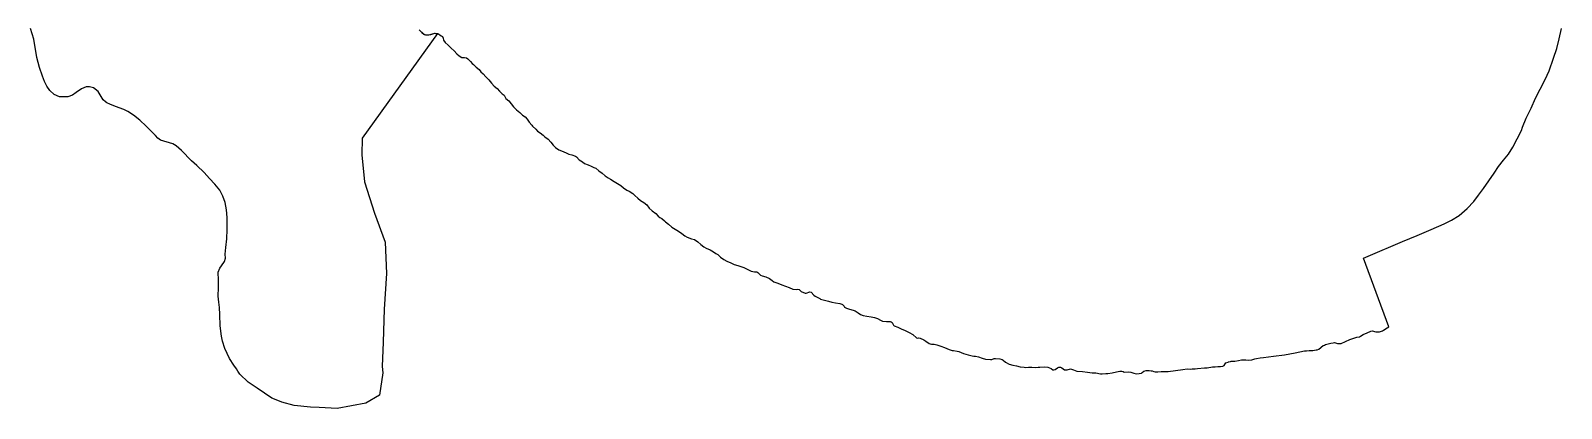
# Model space of a CAD drawing. Header units: inches. Extents: x 11258954 to 11313122, y 3645444 to 3695200.
# Drawn here: x 11300834 to 11305032, y 3668720 to 3669756 of the extents above; entities that cross this region are included whole.
import ezdxf

# ---------------------------------------------------------------- set-up
doc = ezdxf.new("R2010")
doc.units = ezdxf.units.IN
doc.header["$MEASUREMENT"] = 0
for name, color, linetype in [('CorporateLimit', 22, 'Continuous'), ('EnterpriseZone', 103, 'Continuous'), ('VotingPrecinct', 233, 'Continuous'), ('Ward', 133, 'Continuous')]:
    doc.layers.add(name, color=color, linetype=linetype)

msp = doc.modelspace()

# ---------------------------------------------------------------- linework, layer by layer
at = {"layer": 'CorporateLimit'}
msp.add_polyline3d([(11301901, 3669756.25, 0), (11301909, 3669749, 0), (11301914, 3669745, 0), (11301917, 3669744, 0), (11301926, 3669744.25, 0), (11301936, 3669747.25, 0), (11301942, 3669749, 0), (11301950, 3669747.75, 0), (11301956, 3669744.5, 0), (11301960, 3669741.25, 0), (11301963, 3669740, 0), (11301965, 3669735, 0), (11301966, 3669729.75, 0), (11301971, 3669723.25, 0), (11301979, 3669716, 0), (11301987, 3669708, 0), (11301995, 3669700.75, 0), (11302003, 3669692.25, 0), (11302009, 3669686.75, 0), (11302016, 3669682.5, 0), (11302024, 3669682, 0), (11302029, 3669681.25, 0), (11302033, 3669678.5, 0), (11302040, 3669671.5, 0), (11302045, 3669665.5, 0), (11302048, 3669663, 0), (11302056, 3669656, 0), (11302064, 3669649, 0), (11302068, 3669643.25, 0), (11302075, 3669637.5, 0), (11302082, 3669629.25, 0), (11302088.5, 3669622.5625, 0), (11302090, 3669621, 0), (11302098, 3669611.75, 0), (11302105, 3669603.5, 0), (11302113, 3669597, 0), (11302120, 3669589.5, 0), (11302127, 3669582.5, 0), (11302132, 3669578.5, 0), (11302137, 3669570, 0), (11302145, 3669563, 0), (11302152, 3669555.25, 0), (11302158, 3669546.75, 0), (11302166, 3669538.5, 0), (11302175, 3669531, 0), (11302183, 3669524.5, 0), (11302190, 3669519.5, 0), (11302195, 3669513.5, 0), (11302201, 3669505.25, 0), (11302208, 3669496.25, 0), (11302210, 3669493.5, 0), (11302219, 3669486, 0), (11302224, 3669480.5, 0), (11302231, 3669476, 0), (11302239, 3669468.75, 0), (11302244, 3669464.5, 0), (11302253, 3669458, 0), (11302260, 3669450.25, 0), (11302267, 3669442, 0), (11302273, 3669435.25, 0), (11302282, 3669429.25, 0), (11302294, 3669424, 0), (11302304, 3669419.75, 0), (11302310, 3669417, 0), (11302318, 3669415, 0), (11302328, 3669411.75, 0), (11302331, 3669410, 0), (11302338, 3669401.5, 0), (11302347, 3669396, 0), (11302353, 3669391.5, 0), (11302363, 3669387.5, 0), (11302371, 3669384.5, 0), (11302378, 3669380.75, 0), (11302384, 3669378.25, 0), (11302392, 3669371, 0), (11302401, 3669364.75, 0), (11302409, 3669357.5, 0), (11302418, 3669352.25, 0), (11302424, 3669348.75, 0), (11302434, 3669342.5, 0), (11302443, 3669336.5, 0), (11302452, 3669331, 0), (11302460, 3669324.5, 0), (11302469, 3669318.75, 0), (11302475, 3669315.25, 0), (11302485, 3669309, 0), (11302491, 3669304, 0), (11302499, 3669296.75, 0), (11302506, 3669289.75, 0), (11302515, 3669284.75, 0), (11302524, 3669277.75, 0), (11302530, 3669269.25, 0), (11302538, 3669261.75, 0), (11302548, 3669254, 0), (11302555, 3669247.5, 0), (11302559, 3669243.75, 0), (11302565, 3669240.25, 0), (11302572, 3669234, 0), (11302575, 3669231.75, 0), (11302583, 3669225, 0), (11302592, 3669217.25, 0), (11302601, 3669211.75, 0), (11302610, 3669205.5, 0), (11302620, 3669199.25, 0), (11302628, 3669193.5, 0), (11302634, 3669189.75, 0), (11302646, 3669185.25, 0), (11302654, 3669183.5, 0), (11302663, 3669177, 0), (11302672, 3669169.5, 0), (11302680, 3669163, 0), (11302686, 3669159.5, 0), (11302697, 3669154.75, 0), (11302706, 3669149.25, 0), (11302713, 3669145, 0), (11302718, 3669142, 0), (11302726, 3669134.75, 0), (11302735, 3669128, 0), (11302743, 3669123.25, 0), (11302754, 3669118.75, 0), (11302763, 3669114.5, 0), (11302773, 3669111.5, 0), (11302784, 3669108.5, 0), (11302790, 3669106.5, 0), (11302799, 3669101.75, 0), (11302810, 3669096.5, 0), (11302819, 3669094.75, 0), (11302825, 3669094.5, 0), (11302828, 3669092.75, 0), (11302835, 3669085.25, 0), (11302840, 3669083, 0), (11302850, 3669080.75, 0), (11302860, 3669076, 0), (11302867, 3669070.5, 0), (11302872, 3669067, 0), (11302883, 3669063, 0), (11302894, 3669058.5, 0), (11302904, 3669055, 0), (11302914, 3669051, 0), (11302924, 3669047.25, 0), (11302934, 3669045.5, 0), (11302938, 3669046.75, 0), (11302941, 3669045.5, 0), (11302947, 3669040, 0), (11302958, 3669036.25, 0), (11302961, 3669036.25, 0), (11302971, 3669039.75, 0), (11302974, 3669038.25, 0), (11302982, 3669030, 0), (11302985, 3669027.75, 0), (11302989, 3669026.25, 0), (11302998, 3669021, 0), (11303000, 3669019.5, 0), (11303022, 3669013.5, 0), (11303031, 3669011.25, 0), (11303041, 3669009.5, 0), (11303053, 3669007.5, 0), (11303058, 3669006, 0), (11303060, 3669004.75, 0), (11303065, 3669000, 0), (11303066, 3668997.75, 0), (11303071, 3668995, 0), (11303079, 3668992.25, 0), (11303089, 3668989.5, 0), (11303095, 3668987, 0), (11303103, 3668981.5, 0), (11303110, 3668977.5, 0), (11303117, 3668975, 0), (11303127, 3668972.75, 0), (11303139, 3668971.25, 0), (11303148, 3668969.25, 0), (11303156, 3668966.5, 0), (11303164, 3668961.5, 0), (11303170, 3668959, 0), (11303181, 3668958.5, 0), (11303191, 3668957.75, 0), (11303194, 3668957, 0), (11303196, 3668955.25, 0), (11303200, 3668948.25, 0), (11303202, 3668946.25, 0), (11303212, 3668942.25, 0), (11303221, 3668938, 0), (11303232, 3668933.25, 0), (11303243, 3668928.25, 0), (11303253, 3668922.25, 0), (11303263, 3668913.75, 0), (11303266, 3668912.75, 0), (11303269, 3668913.25, 0), (11303273, 3668912.5, 0), (11303283, 3668908, 0), (11303289, 3668904.5, 0), (11303298, 3668898.25, 0), (11303301, 3668896.5, 0), (11303304, 3668895.75, 0), (11303312, 3668896, 0), (11303319, 3668893.75, 0), (11303330, 3668890.5, 0), (11303340, 3668886.5, 0), (11303353, 3668881.5, 0), (11303361, 3668878.5, 0), (11303365, 3668878.5, 0), (11303375, 3668877, 0), (11303379, 3668876, 0), (11303392, 3668870.5, 0), (11303405, 3668867, 0), (11303416, 3668864.25, 0), (11303420, 3668863.25, 0), (11303425, 3668863, 0), (11303433, 3668861.25, 0), (11303443, 3668857.5, 0), (11303452, 3668854.75, 0), (11303466, 3668853.5, 0), (11303470, 3668853.75, 0), (11303476, 3668856.25, 0), (11303480, 3668856.5, 0), (11303492, 3668855.5, 0), (11303498, 3668854.25, 0), (11303501, 3668852.25, 0), (11303507, 3668846.25, 0), (11303517, 3668841.5, 0), (11303527, 3668838.75, 0), (11303527.5625, 3668838.625, 0), (11303537, 3668836.75, 0), (11303547, 3668834.25, 0), (11303558, 3668832.5, 0), (11303562, 3668832, 0), (11303570, 3668833, 0), (11303574, 3668833, 0), (11303579, 3668832.5, 0), (11303589, 3668832.25, 0), (11303597, 3668833, 0), (11303601, 3668832.75, 0), (11303615, 3668833.5, 0), (11303623, 3668832.5, 0), (11303632, 3668829.25, 0), (11303637, 3668825.75, 0), (11303640, 3668825.25, 0), (11303643, 3668826.25, 0), (11303650, 3668831.5, 0), (11303653, 3668832.5, 0), (11303658, 3668832.5, 0), (11303662, 3668831.5, 0), (11303669, 3668826, 0), (11303673, 3668825.5, 0), (11303676, 3668825.75, 0), (11303685, 3668828.5, 0), (11303694, 3668826, 0), (11303703, 3668822.25, 0), (11303718, 3668820.75, 0), (11303732, 3668819.25, 0), (11303745, 3668817.75, 0), (11303755, 3668817.75, 0), (11303768, 3668815, 0), (11303772, 3668814.5, 0), (11303782, 3668816, 0), (11303788, 3668816, 0), (11303800, 3668817.5, 0), (11303812, 3668820.25, 0), (11303821, 3668821.75, 0), (11303826, 3668821.5, 0), (11303830, 3668820.75, 0), (11303833, 3668819.5, 0), (11303844, 3668819.75, 0), (11303851, 3668819, 0), (11303859, 3668816.75, 0), (11303863, 3668815.5, 0), (11303867, 3668815, 0), (11303879.95, 3668816.75, 0), (11303882.002, 3668818.327, 0), (11303886.5715, 3668821.677, 0), (11303892.8, 3668823.95, 0), (11303901.5465, 3668824.2, 0), (11303906.517, 3668823.1615, 0), (11303909.176, 3668822.606, 0), (11303913.7285, 3668820.679, 0), (11303917.6795, 3668820.0335, 0), (11303925.138, 3668820.3135, 0), (11303934.2425, 3668820.605, 0), (11303944.591, 3668820.96, 0), (11303953.103, 3668821.4085, 0), (11303993.441, 3668826.827, 0), (11304005.5305, 3668828.17, 0), (11304013.3775, 3668827.8915, 0), (11304018.869, 3668828.553, 0), (11304027.428, 3668828.757, 0), (11304033.954, 3668829.25, 0), (11304052.6555, 3668830.7535, 0), (11304060.049, 3668831.4495, 0), (11304074.789, 3668833.4815, 0), (11304081.7235, 3668834.2115, 0), (11304089.473, 3668834.8395, 0), (11304097.158, 3668834.8325, 0), (11304102.9425, 3668835.6335, 0), (11304106.4655, 3668837.601, 0), (11304109.2975, 3668842.474, 0), (11304111.727, 3668844.882, 0), (11304117.5445, 3668846.803, 0), (11304118.655, 3668847.1545, 0), (11304123.9695, 3668848.563, 0), (11304125.997, 3668848.95, 0), (11304136.4005, 3668849.3395, 0), (11304146.3025, 3668851.188, 0), (11304154.74, 3668853.413, 0), (11304165.8755, 3668852.687, 0), (11304174.424, 3668852.0295, 0), (11304182.6965, 3668853.1125, 0), (11304191.2955, 3668855.4425, 0), (11304195.8, 3668856.8, 0), (11304206.0275, 3668858.3705, 0), (11304214.6925, 3668859.7015, 0), (11304242.0055, 3668862.7615, 0), (11304272.4215, 3668866.3895, 0), (11304301.4985, 3668871.947, 0), (11304327.161, 3668877.394, 0), (11304332.187, 3668878.0405, 0), (11304339.6225, 3668878.407, 0), (11304345, 3668878.75, 0), (11304349.564, 3668879.008, 0), (11304354.537, 3668879.3635, 0), (11304359.503, 3668880.0545, 0), (11304361.953, 3668880.4995, 0), (11304366.6805, 3668882.631, 0), (11304378.752, 3668891.951, 0), (11304381.6085, 3668893.284, 0), (11304384.646, 3668894.7015, 0), (11304392.334, 3668896.7875, 0), (11304398.984, 3668898.534, 0), (11304405.5025, 3668900.1115, 0), (11304409.05, 3668900.65, 0), (11304414.75, 3668898.35, 0), (11304417.4805, 3668898.211, 0), (11304422.437, 3668897.959, 0), (11304427.4905, 3668898.0425, 0), (11304451.8095, 3668909.043, 0), (11304460, 3668911.5, 0), (11304471, 3668914.75, 0), (11304478, 3668916.25, 0), (11304481, 3668917.5, 0), (11304488, 3668922.5, 0), (11304499, 3668927.25, 0), (11304509, 3668931.75, 0), (11304513, 3668932.75, 0), (11304523, 3668930, 0), (11304526, 3668929.5, 0), (11304533, 3668930.25, 0), (11304541, 3668932.75, 0), (11304544, 3668934.25, 0), (11304554, 3668940.75, 0), (11304558, 3668943.75, 0), (11304489.1235, 3669131.42, 0), (11304495.75, 3669134.375, 0), (11304533.75, 3669150.8125, 0), (11304564, 3669163.6875, 0), (11304596, 3669177.1875, 0), (11304636.125, 3669194.125, 0), (11304674.25, 3669210.3125, 0), (11304709.75, 3669225.8125, 0), (11304730.5, 3669235.6875, 0), (11304751.375, 3669248.6875, 0), (11304773.5, 3669268.25, 0), (11304791.25, 3669287.6875, 0), (11304804.5, 3669304.5625, 0), (11304817.75, 3669322.875, 0), (11304832.875, 3669344.3125, 0), (11304847.625, 3669364.6875, 0), (11304859.5, 3669383.625, 0), (11304872.625, 3669400.5, 0), (11304886.375, 3669416.8125, 0), (11304898.875, 3669436.5, 0), (11304921.875, 3669481.5625, 0), (11304925.375, 3669491.5, 0), (11304935, 3669516.1875, 0), (11304948.5, 3669542.9375, 0), (11304960.75, 3669570.25, 0), (11304973.875, 3669595.75, 0), (11304987.125, 3669621.8125, 0), (11304998, 3669645.875, 0), (11305009.75, 3669680.75, 0), (11305018.875, 3669706.875, 0), (11305025.25, 3669733, 0), (11305031.625, 3669761.625, 0)], dxfattribs=at)
at = {"layer": 'EnterpriseZone'}
msp.add_polyline3d([(11301899.1205, 3669757.829, 0), (11301905.648, 3669751.874, 0), (11301906.788, 3669750.9275, 0), (11301912.4435, 3669746.2315, 0), (11301918.8985, 3669744.045, 0), (11301924.6855, 3669744.2835, 0), (11301930.966, 3669745.5365, 0), (11301936.802, 3669747.57, 0), (11301942.388, 3669748.8395, 0), (11301945.2885, 3669748.441, 0), (11301949.632, 3669747.8435, 0), (11301743.068, 3669461.138, 0), (11301742.283, 3669415.5985, 0), (11301749.721, 3669341.573, 0), (11301776.9935, 3669255.5055, 0), (11301805.683, 3669175.459, 0), (11301809.2245, 3669090.0995, 0), (11301803.5575, 3668991.989, 0), (11301800.37, 3668901.317, 0), (11301797.5365, 3668834.3755, 0), (11301799.6615, 3668817.7285, 0), (11301790.4525, 3668756.454, 0), (11301752.9625, 3668733.836, 0), (11301674.125, 3668719.875, 0), (11301624.694, 3668722.1335, 0), (11301601.2855, 3668722.808, 0), (11301556.4935, 3668727.726, 0), (11301522.539, 3668736.89, 0), (11301502.5, 3668744.75, 0), (11301495.125, 3668748.1875, 0), (11301455.1385, 3668775.679, 0), (11301441.436, 3668784.411, 0), (11301430.366, 3668792.032, 0), (11301407.8965, 3668814.0035, 0), (11301401.875, 3668822.125, 0), (11301398.1505, 3668827.952, 0), (11301390.6595, 3668838.685, 0), (11301379.161, 3668856.9985, 0), (11301366.0735, 3668884.5235, 0), (11301359.48, 3668904.289, 0), (11301356.813, 3668918.099, 0), (11301353.25, 3668946.25, 0), (11301352.877, 3668977.448, 0), (11301351.448, 3668996.93, 0), (11301349.4465, 3669011.526, 0), (11301348.1745, 3669028.0955, 0), (11301349.058, 3669051.12, 0), (11301349.2915, 3669071.668, 0), (11301348.463, 3669093.413, 0), (11301352.251, 3669104.5935, 0), (11301356.849, 3669110.791, 0), (11301365.5055, 3669122.825, 0), (11301367.8345, 3669131.892, 0), (11301367.6285, 3669143.2, 0), (11301368.877, 3669161.033, 0), (11301371.59, 3669184.685, 0), (11301373.0585, 3669210.61, 0), (11301372.393, 3669243.0955, 0), (11301371.261, 3669264.381, 0), (11301367.388, 3669284.9665, 0), (11301361.1275, 3669302.317, 0), (11301352.723, 3669318.278, 0), (11301339.0095, 3669334.9765, 0), (11301324.64, 3669350.731, 0), (11301309.3415, 3669366.9315, 0), (11301289.4085, 3669385.879, 0), (11301275.0745, 3669398.9155, 0), (11301247.75, 3669427.1875, 0), (11301233.1505, 3669440.346, 0), (11301223.906, 3669445.7945, 0), (11301190.125, 3669455.375, 0), (11301183.035, 3669461.259, 0), (11301176.343, 3669468.633, 0), (11301150.9725, 3669494.047, 0), (11301133.1825, 3669510.2275, 0), (11301115.8295, 3669523.998, 0), (11301100.632, 3669534.3035, 0), (11301089.1305, 3669539.839, 0), (11301066.661, 3669548.273, 0), (11301051.1875, 3669553.9885, 0), (11301042.777, 3669558.0135, 0), (11301038.715, 3669560.7175, 0), (11301032.875, 3669566.0625, 0), (11301027.5585, 3669574.8205, 0), (11301019.2735, 3669589.0905, 0), (11301006.281, 3669598.655, 0), (11300995.2205, 3669602.021, 0), (11300986.1625, 3669601.6255, 0), (11300973.219, 3669596.1, 0), (11300958.55, 3669586.0545, 0), (11300948.7925, 3669579.1005, 0), (11300935.587, 3669574.3845, 0), (11300913, 3669574.25, 0), (11300898.1225, 3669580.937, 0), (11300886.4185, 3669591.474, 0), (11300878.1285, 3669603.162, 0), (11300871.9865, 3669616.199, 0), (11300865.907, 3669631.385, 0), (11300857.971, 3669654.348, 0), (11300851.1805, 3669682.174, 0), (11300842.4915, 3669732.666, 0), (11300833.7025, 3669761.5665, 0)], dxfattribs=at)
at = {"layer": 'VotingPrecinct'}
msp.add_polyline3d([(11301901, 3669756.25, 0), (11301909, 3669749, 0), (11301914, 3669745, 0), (11301917, 3669744, 0), (11301926, 3669744.25, 0), (11301936, 3669747.25, 0), (11301942, 3669749, 0), (11301950, 3669747.75, 0), (11301956, 3669744.5, 0), (11301960, 3669741.25, 0), (11301963, 3669740, 0), (11301965, 3669735, 0), (11301966, 3669729.75, 0), (11301971, 3669723.25, 0), (11301979, 3669716, 0), (11301987, 3669708, 0), (11301995, 3669700.75, 0), (11302003, 3669692.25, 0), (11302009, 3669686.75, 0), (11302016, 3669682.5, 0), (11302024, 3669682, 0), (11302029, 3669681.25, 0), (11302033, 3669678.5, 0), (11302040, 3669671.5, 0), (11302045, 3669665.5, 0), (11302048, 3669663, 0), (11302056, 3669656, 0), (11302064, 3669649, 0), (11302068, 3669643.25, 0), (11302075, 3669637.5, 0), (11302082, 3669629.25, 0), (11302088.5, 3669622.5625, 0), (11302090, 3669621, 0), (11302098, 3669611.75, 0), (11302105, 3669603.5, 0), (11302113, 3669597, 0), (11302120, 3669589.5, 0), (11302127, 3669582.5, 0), (11302132, 3669578.5, 0), (11302137, 3669570, 0), (11302145, 3669563, 0), (11302152, 3669555.25, 0), (11302158, 3669546.75, 0), (11302166, 3669538.5, 0), (11302175, 3669531, 0), (11302183, 3669524.5, 0), (11302190, 3669519.5, 0), (11302195, 3669513.5, 0), (11302201, 3669505.25, 0), (11302208, 3669496.25, 0), (11302210, 3669493.5, 0), (11302219, 3669486, 0), (11302224, 3669480.5, 0), (11302231, 3669476, 0), (11302239, 3669468.75, 0), (11302244, 3669464.5, 0), (11302253, 3669458, 0), (11302260, 3669450.25, 0), (11302267, 3669442, 0), (11302273, 3669435.25, 0), (11302282, 3669429.25, 0), (11302294, 3669424, 0), (11302304, 3669419.75, 0), (11302310, 3669417, 0), (11302318, 3669415, 0), (11302328, 3669411.75, 0), (11302331, 3669410, 0), (11302338, 3669401.5, 0), (11302347, 3669396, 0), (11302353, 3669391.5, 0), (11302363, 3669387.5, 0), (11302371, 3669384.5, 0), (11302378, 3669380.75, 0), (11302384, 3669378.25, 0), (11302392, 3669371, 0), (11302401, 3669364.75, 0), (11302409, 3669357.5, 0), (11302418, 3669352.25, 0), (11302424, 3669348.75, 0), (11302434, 3669342.5, 0), (11302443, 3669336.5, 0), (11302452, 3669331, 0), (11302460, 3669324.5, 0), (11302469, 3669318.75, 0), (11302475, 3669315.25, 0), (11302485, 3669309, 0), (11302491, 3669304, 0), (11302499, 3669296.75, 0), (11302506, 3669289.75, 0), (11302515, 3669284.75, 0), (11302524, 3669277.75, 0), (11302530, 3669269.25, 0), (11302538, 3669261.75, 0), (11302548, 3669254, 0), (11302555, 3669247.5, 0), (11302559, 3669243.75, 0), (11302565, 3669240.25, 0), (11302572, 3669234, 0), (11302575, 3669231.75, 0), (11302583, 3669225, 0), (11302592, 3669217.25, 0), (11302601, 3669211.75, 0), (11302610, 3669205.5, 0), (11302620, 3669199.25, 0), (11302628, 3669193.5, 0), (11302634, 3669189.75, 0), (11302646, 3669185.25, 0), (11302654, 3669183.5, 0), (11302663, 3669177, 0), (11302672, 3669169.5, 0), (11302680, 3669163, 0), (11302686, 3669159.5, 0), (11302697, 3669154.75, 0), (11302706, 3669149.25, 0), (11302713, 3669145, 0), (11302718, 3669142, 0), (11302726, 3669134.75, 0), (11302735, 3669128, 0), (11302743, 3669123.25, 0), (11302754, 3669118.75, 0), (11302763, 3669114.5, 0), (11302773, 3669111.5, 0), (11302784, 3669108.5, 0), (11302790, 3669106.5, 0), (11302799, 3669101.75, 0), (11302810, 3669096.5, 0), (11302819, 3669094.75, 0), (11302825, 3669094.5, 0), (11302828, 3669092.75, 0), (11302835, 3669085.25, 0), (11302840, 3669083, 0), (11302850, 3669080.75, 0), (11302860, 3669076, 0), (11302867, 3669070.5, 0), (11302872, 3669067, 0), (11302883, 3669063, 0), (11302894, 3669058.5, 0), (11302904, 3669055, 0), (11302914, 3669051, 0), (11302924, 3669047.25, 0), (11302934, 3669045.5, 0), (11302938, 3669046.75, 0), (11302941, 3669045.5, 0), (11302947, 3669040, 0), (11302958, 3669036.25, 0), (11302961, 3669036.25, 0), (11302971, 3669039.75, 0), (11302974, 3669038.25, 0), (11302982, 3669030, 0), (11302985, 3669027.75, 0), (11302989, 3669026.25, 0), (11302998, 3669021, 0), (11303000, 3669019.5, 0), (11303022, 3669013.5, 0), (11303031, 3669011.25, 0), (11303041, 3669009.5, 0), (11303053, 3669007.5, 0), (11303058, 3669006, 0), (11303060, 3669004.75, 0), (11303065, 3669000, 0), (11303066, 3668997.75, 0), (11303071, 3668995, 0), (11303079, 3668992.25, 0), (11303089, 3668989.5, 0), (11303095, 3668987, 0), (11303103, 3668981.5, 0), (11303110, 3668977.5, 0), (11303117, 3668975, 0), (11303127, 3668972.75, 0), (11303139, 3668971.25, 0), (11303148, 3668969.25, 0), (11303156, 3668966.5, 0), (11303164, 3668961.5, 0), (11303170, 3668959, 0), (11303181, 3668958.5, 0), (11303191, 3668957.75, 0), (11303194, 3668957, 0), (11303196, 3668955.25, 0), (11303200, 3668948.25, 0), (11303202, 3668946.25, 0), (11303212, 3668942.25, 0), (11303221, 3668938, 0), (11303232, 3668933.25, 0), (11303243, 3668928.25, 0), (11303253, 3668922.25, 0), (11303263, 3668913.75, 0), (11303266, 3668912.75, 0), (11303269, 3668913.25, 0), (11303273, 3668912.5, 0), (11303283, 3668908, 0), (11303289, 3668904.5, 0), (11303298, 3668898.25, 0), (11303301, 3668896.5, 0), (11303304, 3668895.75, 0), (11303312, 3668896, 0), (11303319, 3668893.75, 0), (11303330, 3668890.5, 0), (11303340, 3668886.5, 0), (11303353, 3668881.5, 0), (11303361, 3668878.5, 0), (11303365, 3668878.5, 0), (11303375, 3668877, 0), (11303379, 3668876, 0), (11303392, 3668870.5, 0), (11303405, 3668867, 0), (11303416, 3668864.25, 0), (11303420, 3668863.25, 0), (11303425, 3668863, 0), (11303433, 3668861.25, 0), (11303443, 3668857.5, 0), (11303452, 3668854.75, 0), (11303466, 3668853.5, 0), (11303470, 3668853.75, 0), (11303476, 3668856.25, 0), (11303480, 3668856.5, 0), (11303492, 3668855.5, 0), (11303498, 3668854.25, 0), (11303501, 3668852.25, 0), (11303507, 3668846.25, 0), (11303517, 3668841.5, 0), (11303527, 3668838.75, 0), (11303527.5625, 3668838.625, 0), (11303537, 3668836.75, 0), (11303547, 3668834.25, 0), (11303558, 3668832.5, 0), (11303562, 3668832, 0), (11303570, 3668833, 0), (11303574, 3668833, 0), (11303579, 3668832.5, 0), (11303589, 3668832.25, 0), (11303597, 3668833, 0), (11303601, 3668832.75, 0), (11303615, 3668833.5, 0), (11303623, 3668832.5, 0), (11303632, 3668829.25, 0), (11303637, 3668825.75, 0), (11303640, 3668825.25, 0), (11303643, 3668826.25, 0), (11303650, 3668831.5, 0), (11303653, 3668832.5, 0), (11303658, 3668832.5, 0), (11303662, 3668831.5, 0), (11303669, 3668826, 0), (11303673, 3668825.5, 0), (11303676, 3668825.75, 0), (11303685, 3668828.5, 0), (11303694, 3668826, 0), (11303703, 3668822.25, 0), (11303718, 3668820.75, 0), (11303732, 3668819.25, 0), (11303745, 3668817.75, 0), (11303755, 3668817.75, 0), (11303768, 3668815, 0), (11303772, 3668814.5, 0), (11303782, 3668816, 0), (11303788, 3668816, 0), (11303800, 3668817.5, 0), (11303812, 3668820.25, 0), (11303821, 3668821.75, 0), (11303826, 3668821.5, 0), (11303830, 3668820.75, 0), (11303833, 3668819.5, 0), (11303844, 3668819.75, 0), (11303851, 3668819, 0), (11303859, 3668816.75, 0), (11303863, 3668815.5, 0), (11303867, 3668815, 0), (11303879.95, 3668816.75, 0), (11303882.002, 3668818.327, 0), (11303886.5715, 3668821.677, 0), (11303892.8, 3668823.95, 0), (11303901.5465, 3668824.2, 0), (11303906.517, 3668823.1615, 0), (11303909.176, 3668822.606, 0), (11303913.7285, 3668820.679, 0), (11303917.6795, 3668820.0335, 0), (11303925.138, 3668820.3135, 0), (11303934.2425, 3668820.605, 0), (11303944.591, 3668820.96, 0), (11303953.103, 3668821.4085, 0), (11303993.441, 3668826.827, 0), (11304005.5305, 3668828.17, 0), (11304013.3775, 3668827.8915, 0), (11304018.869, 3668828.553, 0), (11304027.428, 3668828.757, 0), (11304033.954, 3668829.25, 0), (11304052.6555, 3668830.7535, 0), (11304060.049, 3668831.4495, 0), (11304074.789, 3668833.4815, 0), (11304081.7235, 3668834.2115, 0), (11304089.473, 3668834.8395, 0), (11304097.158, 3668834.8325, 0), (11304102.9425, 3668835.6335, 0), (11304106.4655, 3668837.601, 0), (11304109.2975, 3668842.474, 0), (11304111.727, 3668844.882, 0), (11304117.5445, 3668846.803, 0), (11304118.655, 3668847.1545, 0), (11304123.9695, 3668848.563, 0), (11304125.997, 3668848.95, 0), (11304136.4005, 3668849.3395, 0), (11304146.3025, 3668851.188, 0), (11304154.74, 3668853.413, 0), (11304165.8755, 3668852.687, 0), (11304174.424, 3668852.0295, 0), (11304182.6965, 3668853.1125, 0), (11304191.2955, 3668855.4425, 0), (11304195.8, 3668856.8, 0), (11304206.0275, 3668858.3705, 0), (11304214.6925, 3668859.7015, 0), (11304242.0055, 3668862.7615, 0), (11304272.4215, 3668866.3895, 0), (11304301.4985, 3668871.947, 0), (11304327.161, 3668877.394, 0), (11304332.187, 3668878.0405, 0), (11304339.6225, 3668878.407, 0), (11304345, 3668878.75, 0), (11304349.564, 3668879.008, 0), (11304354.537, 3668879.3635, 0), (11304359.503, 3668880.0545, 0), (11304361.953, 3668880.4995, 0), (11304366.6805, 3668882.631, 0), (11304378.752, 3668891.951, 0), (11304381.6085, 3668893.284, 0), (11304384.646, 3668894.7015, 0), (11304392.334, 3668896.7875, 0), (11304398.984, 3668898.534, 0), (11304405.5025, 3668900.1115, 0), (11304409.05, 3668900.65, 0), (11304414.75, 3668898.35, 0), (11304417.4805, 3668898.211, 0), (11304422.437, 3668897.959, 0), (11304427.4905, 3668898.0425, 0), (11304451.8095, 3668909.043, 0), (11304460, 3668911.5, 0), (11304471, 3668914.75, 0), (11304478, 3668916.25, 0), (11304481, 3668917.5, 0), (11304488, 3668922.5, 0), (11304499, 3668927.25, 0), (11304509, 3668931.75, 0), (11304513, 3668932.75, 0), (11304523, 3668930, 0), (11304526, 3668929.5, 0), (11304533, 3668930.25, 0), (11304541, 3668932.75, 0), (11304544, 3668934.25, 0), (11304554, 3668940.75, 0), (11304558, 3668943.75, 0), (11304489.1235, 3669131.42, 0), (11304495.75, 3669134.375, 0), (11304533.75, 3669150.8125, 0), (11304564, 3669163.6875, 0), (11304596, 3669177.1875, 0), (11304636.125, 3669194.125, 0), (11304674.25, 3669210.3125, 0), (11304709.75, 3669225.8125, 0), (11304730.5, 3669235.6875, 0), (11304751.375, 3669248.6875, 0), (11304773.5, 3669268.25, 0), (11304791.25, 3669287.6875, 0), (11304804.5, 3669304.5625, 0), (11304817.75, 3669322.875, 0), (11304832.875, 3669344.3125, 0), (11304847.625, 3669364.6875, 0), (11304859.5, 3669383.625, 0), (11304872.625, 3669400.5, 0), (11304886.375, 3669416.8125, 0), (11304898.875, 3669436.5, 0), (11304921.875, 3669481.5625, 0), (11304925.375, 3669491.5, 0), (11304935, 3669516.1875, 0), (11304948.5, 3669542.9375, 0), (11304960.75, 3669570.25, 0), (11304973.875, 3669595.75, 0), (11304987.125, 3669621.8125, 0), (11304998, 3669645.875, 0), (11305009.75, 3669680.75, 0), (11305018.875, 3669706.875, 0), (11305025.25, 3669733, 0), (11305031.625, 3669761.625, 0)], dxfattribs=at)
at = {"layer": 'Ward'}
msp.add_polyline3d([(11301901, 3669756.25, 0), (11301909, 3669749, 0), (11301914, 3669745, 0), (11301917, 3669744, 0), (11301926, 3669744.25, 0), (11301936, 3669747.25, 0), (11301942, 3669749, 0), (11301950, 3669747.75, 0), (11301956, 3669744.5, 0), (11301960, 3669741.25, 0), (11301963, 3669740, 0), (11301965, 3669735, 0), (11301966, 3669729.75, 0), (11301971, 3669723.25, 0), (11301979, 3669716, 0), (11301987, 3669708, 0), (11301995, 3669700.75, 0), (11302003, 3669692.25, 0), (11302009, 3669686.75, 0), (11302016, 3669682.5, 0), (11302024, 3669682, 0), (11302029, 3669681.25, 0), (11302033, 3669678.5, 0), (11302040, 3669671.5, 0), (11302045, 3669665.5, 0), (11302048, 3669663, 0), (11302056, 3669656, 0), (11302064, 3669649, 0), (11302068, 3669643.25, 0), (11302075, 3669637.5, 0), (11302082, 3669629.25, 0), (11302088.5, 3669622.5625, 0), (11302090, 3669621, 0), (11302098, 3669611.75, 0), (11302105, 3669603.5, 0), (11302113, 3669597, 0), (11302120, 3669589.5, 0), (11302127, 3669582.5, 0), (11302132, 3669578.5, 0), (11302137, 3669570, 0), (11302145, 3669563, 0), (11302152, 3669555.25, 0), (11302158, 3669546.75, 0), (11302166, 3669538.5, 0), (11302175, 3669531, 0), (11302183, 3669524.5, 0), (11302190, 3669519.5, 0), (11302195, 3669513.5, 0), (11302201, 3669505.25, 0), (11302208, 3669496.25, 0), (11302210, 3669493.5, 0), (11302219, 3669486, 0), (11302224, 3669480.5, 0), (11302231, 3669476, 0), (11302239, 3669468.75, 0), (11302244, 3669464.5, 0), (11302253, 3669458, 0), (11302260, 3669450.25, 0), (11302267, 3669442, 0), (11302273, 3669435.25, 0), (11302282, 3669429.25, 0), (11302294, 3669424, 0), (11302304, 3669419.75, 0), (11302310, 3669417, 0), (11302318, 3669415, 0), (11302328, 3669411.75, 0), (11302331, 3669410, 0), (11302338, 3669401.5, 0), (11302347, 3669396, 0), (11302353, 3669391.5, 0), (11302363, 3669387.5, 0), (11302371, 3669384.5, 0), (11302378, 3669380.75, 0), (11302384, 3669378.25, 0), (11302392, 3669371, 0), (11302401, 3669364.75, 0), (11302409, 3669357.5, 0), (11302418, 3669352.25, 0), (11302424, 3669348.75, 0), (11302434, 3669342.5, 0), (11302443, 3669336.5, 0), (11302452, 3669331, 0), (11302460, 3669324.5, 0), (11302469, 3669318.75, 0), (11302475, 3669315.25, 0), (11302485, 3669309, 0), (11302491, 3669304, 0), (11302499, 3669296.75, 0), (11302506, 3669289.75, 0), (11302515, 3669284.75, 0), (11302524, 3669277.75, 0), (11302530, 3669269.25, 0), (11302538, 3669261.75, 0), (11302548, 3669254, 0), (11302555, 3669247.5, 0), (11302559, 3669243.75, 0), (11302565, 3669240.25, 0), (11302572, 3669234, 0), (11302575, 3669231.75, 0), (11302583, 3669225, 0), (11302592, 3669217.25, 0), (11302601, 3669211.75, 0), (11302610, 3669205.5, 0), (11302620, 3669199.25, 0), (11302628, 3669193.5, 0), (11302634, 3669189.75, 0), (11302646, 3669185.25, 0), (11302654, 3669183.5, 0), (11302663, 3669177, 0), (11302672, 3669169.5, 0), (11302680, 3669163, 0), (11302686, 3669159.5, 0), (11302697, 3669154.75, 0), (11302706, 3669149.25, 0), (11302713, 3669145, 0), (11302718, 3669142, 0), (11302726, 3669134.75, 0), (11302735, 3669128, 0), (11302743, 3669123.25, 0), (11302754, 3669118.75, 0), (11302763, 3669114.5, 0), (11302773, 3669111.5, 0), (11302784, 3669108.5, 0), (11302790, 3669106.5, 0), (11302799, 3669101.75, 0), (11302810, 3669096.5, 0), (11302819, 3669094.75, 0), (11302825, 3669094.5, 0), (11302828, 3669092.75, 0), (11302835, 3669085.25, 0), (11302840, 3669083, 0), (11302850, 3669080.75, 0), (11302860, 3669076, 0), (11302867, 3669070.5, 0), (11302872, 3669067, 0), (11302883, 3669063, 0), (11302894, 3669058.5, 0), (11302904, 3669055, 0), (11302914, 3669051, 0), (11302924, 3669047.25, 0), (11302934, 3669045.5, 0), (11302938, 3669046.75, 0), (11302941, 3669045.5, 0), (11302947, 3669040, 0), (11302958, 3669036.25, 0), (11302961, 3669036.25, 0), (11302971, 3669039.75, 0), (11302974, 3669038.25, 0), (11302982, 3669030, 0), (11302985, 3669027.75, 0), (11302989, 3669026.25, 0), (11302998, 3669021, 0), (11303000, 3669019.5, 0), (11303022, 3669013.5, 0), (11303031, 3669011.25, 0), (11303041, 3669009.5, 0), (11303053, 3669007.5, 0), (11303058, 3669006, 0), (11303060, 3669004.75, 0), (11303065, 3669000, 0), (11303066, 3668997.75, 0), (11303071, 3668995, 0), (11303079, 3668992.25, 0), (11303089, 3668989.5, 0), (11303095, 3668987, 0), (11303103, 3668981.5, 0), (11303110, 3668977.5, 0), (11303117, 3668975, 0), (11303127, 3668972.75, 0), (11303139, 3668971.25, 0), (11303148, 3668969.25, 0), (11303156, 3668966.5, 0), (11303164, 3668961.5, 0), (11303170, 3668959, 0), (11303181, 3668958.5, 0), (11303191, 3668957.75, 0), (11303194, 3668957, 0), (11303196, 3668955.25, 0), (11303200, 3668948.25, 0), (11303202, 3668946.25, 0), (11303212, 3668942.25, 0), (11303221, 3668938, 0), (11303232, 3668933.25, 0), (11303243, 3668928.25, 0), (11303253, 3668922.25, 0), (11303263, 3668913.75, 0), (11303266, 3668912.75, 0), (11303269, 3668913.25, 0), (11303273, 3668912.5, 0), (11303283, 3668908, 0), (11303289, 3668904.5, 0), (11303298, 3668898.25, 0), (11303301, 3668896.5, 0), (11303304, 3668895.75, 0), (11303312, 3668896, 0), (11303319, 3668893.75, 0), (11303330, 3668890.5, 0), (11303340, 3668886.5, 0), (11303353, 3668881.5, 0), (11303361, 3668878.5, 0), (11303365, 3668878.5, 0), (11303375, 3668877, 0), (11303379, 3668876, 0), (11303392, 3668870.5, 0), (11303405, 3668867, 0), (11303416, 3668864.25, 0), (11303420, 3668863.25, 0), (11303425, 3668863, 0), (11303433, 3668861.25, 0), (11303443, 3668857.5, 0), (11303452, 3668854.75, 0), (11303466, 3668853.5, 0), (11303470, 3668853.75, 0), (11303476, 3668856.25, 0), (11303480, 3668856.5, 0), (11303492, 3668855.5, 0), (11303498, 3668854.25, 0), (11303501, 3668852.25, 0), (11303507, 3668846.25, 0), (11303517, 3668841.5, 0), (11303527, 3668838.75, 0), (11303527.5625, 3668838.625, 0), (11303537, 3668836.75, 0), (11303547, 3668834.25, 0), (11303558, 3668832.5, 0), (11303562, 3668832, 0), (11303570, 3668833, 0), (11303574, 3668833, 0), (11303579, 3668832.5, 0), (11303589, 3668832.25, 0), (11303597, 3668833, 0), (11303601, 3668832.75, 0), (11303615, 3668833.5, 0), (11303623, 3668832.5, 0), (11303632, 3668829.25, 0), (11303637, 3668825.75, 0), (11303640, 3668825.25, 0), (11303643, 3668826.25, 0), (11303650, 3668831.5, 0), (11303653, 3668832.5, 0), (11303658, 3668832.5, 0), (11303662, 3668831.5, 0), (11303669, 3668826, 0), (11303673, 3668825.5, 0), (11303676, 3668825.75, 0), (11303685, 3668828.5, 0), (11303694, 3668826, 0), (11303703, 3668822.25, 0), (11303718, 3668820.75, 0), (11303732, 3668819.25, 0), (11303745, 3668817.75, 0), (11303755, 3668817.75, 0), (11303768, 3668815, 0), (11303772, 3668814.5, 0), (11303782, 3668816, 0), (11303788, 3668816, 0), (11303800, 3668817.5, 0), (11303812, 3668820.25, 0), (11303821, 3668821.75, 0), (11303826, 3668821.5, 0), (11303830, 3668820.75, 0), (11303833, 3668819.5, 0), (11303844, 3668819.75, 0), (11303851, 3668819, 0), (11303859, 3668816.75, 0), (11303863, 3668815.5, 0), (11303867, 3668815, 0), (11303879.95, 3668816.75, 0), (11303882.002, 3668818.327, 0), (11303886.5715, 3668821.677, 0), (11303892.8, 3668823.95, 0), (11303901.5465, 3668824.2, 0), (11303906.517, 3668823.1615, 0), (11303909.176, 3668822.606, 0), (11303913.7285, 3668820.679, 0), (11303917.6795, 3668820.0335, 0), (11303925.138, 3668820.3135, 0), (11303934.2425, 3668820.605, 0), (11303944.591, 3668820.96, 0), (11303953.103, 3668821.4085, 0), (11303993.441, 3668826.827, 0), (11304005.5305, 3668828.17, 0), (11304013.3775, 3668827.8915, 0), (11304018.869, 3668828.553, 0), (11304027.428, 3668828.757, 0), (11304033.954, 3668829.25, 0), (11304052.6555, 3668830.7535, 0), (11304060.049, 3668831.4495, 0), (11304074.789, 3668833.4815, 0), (11304081.7235, 3668834.2115, 0), (11304089.473, 3668834.8395, 0), (11304097.158, 3668834.8325, 0), (11304102.9425, 3668835.6335, 0), (11304106.4655, 3668837.601, 0), (11304109.2975, 3668842.474, 0), (11304111.727, 3668844.882, 0), (11304117.5445, 3668846.803, 0), (11304118.655, 3668847.1545, 0), (11304123.9695, 3668848.563, 0), (11304125.997, 3668848.95, 0), (11304136.4005, 3668849.3395, 0), (11304146.3025, 3668851.188, 0), (11304154.74, 3668853.413, 0), (11304165.8755, 3668852.687, 0), (11304174.424, 3668852.0295, 0), (11304182.6965, 3668853.1125, 0), (11304191.2955, 3668855.4425, 0), (11304195.8, 3668856.8, 0), (11304206.0275, 3668858.3705, 0), (11304214.6925, 3668859.7015, 0), (11304242.0055, 3668862.7615, 0), (11304272.4215, 3668866.3895, 0), (11304301.4985, 3668871.947, 0), (11304327.161, 3668877.394, 0), (11304332.187, 3668878.0405, 0), (11304339.6225, 3668878.407, 0), (11304345, 3668878.75, 0), (11304349.564, 3668879.008, 0), (11304354.537, 3668879.3635, 0), (11304359.503, 3668880.0545, 0), (11304361.953, 3668880.4995, 0), (11304366.6805, 3668882.631, 0), (11304378.752, 3668891.951, 0), (11304381.6085, 3668893.284, 0), (11304384.646, 3668894.7015, 0), (11304392.334, 3668896.7875, 0), (11304398.984, 3668898.534, 0), (11304405.5025, 3668900.1115, 0), (11304409.05, 3668900.65, 0), (11304414.75, 3668898.35, 0), (11304417.4805, 3668898.211, 0), (11304422.437, 3668897.959, 0), (11304427.4905, 3668898.0425, 0), (11304451.8095, 3668909.043, 0), (11304460, 3668911.5, 0), (11304471, 3668914.75, 0), (11304478, 3668916.25, 0), (11304481, 3668917.5, 0), (11304488, 3668922.5, 0), (11304499, 3668927.25, 0), (11304509, 3668931.75, 0), (11304513, 3668932.75, 0), (11304523, 3668930, 0), (11304526, 3668929.5, 0), (11304533, 3668930.25, 0), (11304541, 3668932.75, 0), (11304544, 3668934.25, 0), (11304554, 3668940.75, 0), (11304558, 3668943.75, 0), (11304489.1235, 3669131.42, 0), (11304495.75, 3669134.375, 0), (11304533.75, 3669150.8125, 0), (11304564, 3669163.6875, 0), (11304596, 3669177.1875, 0), (11304636.125, 3669194.125, 0), (11304674.25, 3669210.3125, 0), (11304709.75, 3669225.8125, 0), (11304730.5, 3669235.6875, 0), (11304751.375, 3669248.6875, 0), (11304773.5, 3669268.25, 0), (11304791.25, 3669287.6875, 0), (11304804.5, 3669304.5625, 0), (11304817.75, 3669322.875, 0), (11304832.875, 3669344.3125, 0), (11304847.625, 3669364.6875, 0), (11304859.5, 3669383.625, 0), (11304872.625, 3669400.5, 0), (11304886.375, 3669416.8125, 0), (11304898.875, 3669436.5, 0), (11304921.875, 3669481.5625, 0), (11304925.375, 3669491.5, 0), (11304935, 3669516.1875, 0), (11304948.5, 3669542.9375, 0), (11304960.75, 3669570.25, 0), (11304973.875, 3669595.75, 0), (11304987.125, 3669621.8125, 0), (11304998, 3669645.875, 0), (11305009.75, 3669680.75, 0), (11305018.875, 3669706.875, 0), (11305025.25, 3669733, 0), (11305031.625, 3669761.625, 0)], dxfattribs=at)

doc.saveas('drawing.dxf')
